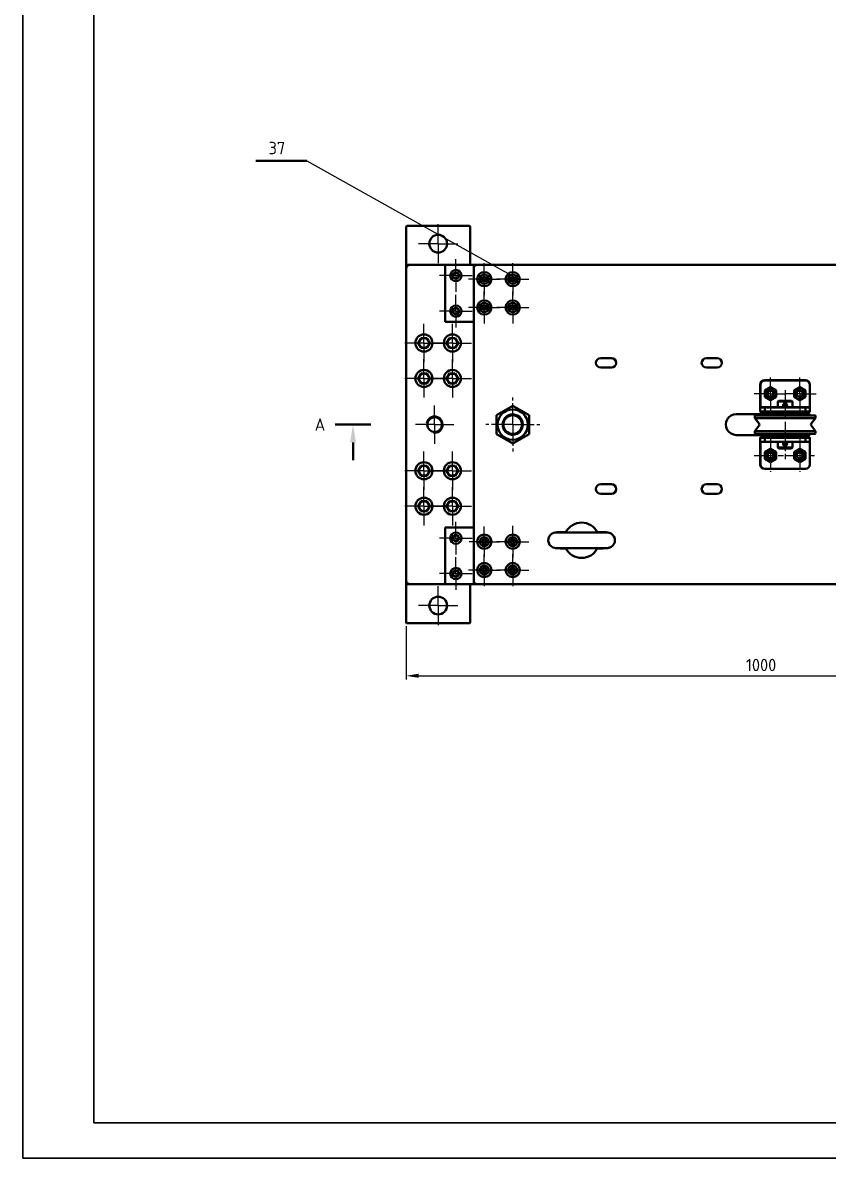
# Model space of a CAD drawing. Header units: millimetres. Extents: x 32504 to 36677, y 41990 to 42879.
# Drawn here: x 33949.6 to 34176.6, y 42027.6 to 42347.7 of the extents above; entities that cross this region are included whole.
import ezdxf

# ---------------------------------------------------------------- set-up
doc = ezdxf.new("R2010")
doc.units = ezdxf.units.MM
doc.linetypes.add('AM_ISO08W050', pattern=[18, 12, -1.5, 3, -1.5])
doc.linetypes.add('AM_ISO08W050x2', pattern=[9, 6, -0.75, 1.5, -0.75])
for name, color, linetype, lineweight in [('AM_0N', 7, 'Continuous', 50), ('AM_10', 7, 'AM_ISO08W050', 50), ('AM_4N', 3, 'Continuous', 25), ('AM_5', 3, 'Continuous', 25), ('AM_9N', 253, 'Continuous', 0), ('Duong_tam', 4, 'AM_ISO08W050', 25), ('Net_dam', 7, 'Continuous', 50), ('Net_manh', 3, 'Continuous', 25)]:
    doc.layers.add(name, color=color, linetype=linetype, lineweight=lineweight)
doc.styles.add('TCVN', font='tcvn7284-2003i.ttf')
doc.styles.add('TCVN7284', font='tcvn7284-2003i.ttf', dxfattribs={"height": 3.5})
doc.dimstyles.new('TCVN$0', dxfattribs={"dimtxt": 3.5, "dimasz": 3.5, "dimexe": 1, "dimexo": 1, "dimgap": 1.3, "dimtad": 1, "dimdsep": 46, "dimtxsty": 'TCVN', "dimcen": 0, "dimclrd": 3, "dimclre": 3, "dimclrt": 2, "dimadec": 0, "dimazin": 2, "dimtp": 0.1, "dimtm": 0.1, "dimtfac": 0.71, "dimtmove": 0, "dimatfit": 3, "dimfxl": 1, "dimtfill": 1, "dimlwd": 25, "dimlwe": 25, "dimarcsym": 1})

# ---------------------------------------------------------------- blocks, each defined once
blk = doc.blocks.new('*D34')
at = {"layer": 'Defpoints', "color": 0, "transparency": 16777216}
for p in [(34057.7, 42178.63), (34257.7, 42178.63), (34257.7, 42163.63)]:
    blk.add_point(p, dxfattribs=at)
at = {"layer": 'Net_manh', "color": 3, "linetype": 'ByBlock', "lineweight": 25, "transparency": 16777216}
for p, q in [((34057.7, 42177.63), (34057.7, 42162.63)), ((34257.7, 42177.63), (34257.7, 42162.63)), ((34061.2, 42163.63), (34254.2, 42163.63))]:
    blk.add_line(p, q, dxfattribs=at)
at = {"layer": 'Net_manh', "color": 3, "transparency": 16777216}
for points in [[(34061.2, 42164.21), (34061.2, 42163.05), (34057.7, 42163.63)], [(34254.2, 42164.21), (34254.2, 42163.05), (34257.7, 42163.63)]]:
    blk.add_solid(points, dxfattribs=at)
at = {"layer": 'Net_manh', "color": 2, "transparency": 16777216, "insert": (34157.7, 42166.68), "char_height": 3.5, "attachment_point": 5, "style": 'TCVN', "bg_fill": 3, "box_fill_scale": 1.1, "bg_fill_color": 256, "bg_fill_true_color": 13158600, "bg_fill_transparency": 0}
blk.add_mtext('1000', dxfattribs=at)

msp = doc.modelspace()

# ---------------------------------------------------------------- hatches: boundary and pattern name
at = {"layer": 'AM_5'}
h = msp.add_hatch(color=256, dxfattribs=at)
edge = h.paths.add_edge_path(flags=0)
edge.add_arc((34088.4293, 42275.8742), 0.4375, 0, 360)

# ---------------------------------------------------------------- linework, layer by layer
at = {"layer": 'AM_0N'}
for p, q in [((34160.3652, 42244.9913), (34158.7652, 42244.0675)), ((34161.9652, 42244.0675), (34160.3652, 42244.9913)), ((34168.5633, 42244.9924), (34166.9633, 42244.0686)), ((34170.1633, 42244.0686), (34168.5633, 42244.9924)), ((34158.7652, 42244.0675), (34158.7652, 42242.22)), ((34158.7652, 42242.22), (34160.3652, 42241.2963)), ((34160.3652, 42241.2963), (34161.9652, 42242.22)), ((34161.9652, 42242.22), (34161.9652, 42244.0675)), ((34166.9633, 42244.0686), (34166.9633, 42242.2211)), ((34166.9633, 42242.2211), (34168.5633, 42241.2974)), ((34168.5633, 42241.2974), (34170.1633, 42242.2211)), ((34170.1633, 42242.2211), (34170.1633, 42244.0686)), ((34087.7047, 42239.7432), (34083.1047, 42237.0874)), ((34092.3047, 42237.0874), (34087.7047, 42239.7432)), ((34083.1047, 42237.0874), (34083.1047, 42231.7758)), ((34092.3047, 42231.7758), (34092.3047, 42237.0874)), ((34083.1047, 42231.7758), (34087.7047, 42229.12)), ((34087.7047, 42229.12), (34092.3047, 42231.7758)), ((34160.3652, 42227.5663), (34158.7652, 42226.6426)), ((34158.7652, 42226.6426), (34158.7652, 42224.795)), ((34161.9652, 42226.6426), (34160.3652, 42227.5663)), ((34161.9652, 42224.795), (34161.9652, 42226.6426)), ((34168.5633, 42227.5674), (34166.9633, 42226.6437)), ((34166.9633, 42226.6437), (34166.9633, 42224.7961)), ((34170.1633, 42226.6437), (34168.5633, 42227.5674)), ((34170.1633, 42224.7961), (34170.1633, 42226.6437)), ((34158.7652, 42224.795), (34160.3652, 42223.8713)), ((34160.3652, 42223.8713), (34161.9652, 42224.795)), ((34166.9633, 42224.7961), (34168.5633, 42223.8724)), ((34168.5633, 42223.8724), (34170.1633, 42224.7961))]:
    msp.add_line(p, q, dxfattribs=at)
for centre, radius in [((34160.3652, 42243.1438), 1.46), ((34168.5633, 42243.1449), 1.46), ((34160.3652, 42243.1438), 0.8376), ((34168.5633, 42243.1449), 0.8376), ((34087.7047, 42234.4316), 4.27), ((34087.7047, 42234.4316), 2.6211), ((34160.3652, 42225.7188), 1.46), ((34160.3652, 42225.7188), 0.8376), ((34168.5633, 42225.7199), 1.46), ((34168.5633, 42225.7199), 0.8376)]:
    msp.add_circle(centre, radius, dxfattribs=at)
at = {"layer": 'AM_10', "color": 7, "linetype": 'AM_ISO08W050', "lineweight": 50}
for p, q in [((34037.7047, 42234.4316), (34047.7047, 42234.4316)), ((34042.7047, 42229.4316), (34042.7047, 42224.4316))]:
    msp.add_line(p, q, dxfattribs=at)
at = {"layer": 'AM_10', "color": 7, "linetype": 'Continuous', "lineweight": 50, "extrusion": (2.44929e-17, 0, -1)}
msp.add_trace([(-34041.8713, 42229.4316), (-34043.538, 42229.4316), (-34042.7047, 42234.4316)], dxfattribs=at)
at = {"layer": 'AM_4N'}
for centre, radius in [((34160.3652, 42243.1438), 1), ((34168.5633, 42243.1449), 1), ((34087.7047, 42234.4316), 3), ((34087.7047, 42234.4316), 2.5706), ((34160.3652, 42225.7188), 1), ((34168.5633, 42225.7199), 1)]:
    msp.add_arc(centre, radius, 260, 170, dxfattribs=at)
at = {"layer": 'AM_5', "color": 3}
msp.add_line((34029.6783, 42308.7911), (34015.2965, 42308.7911), dxfattribs=at)
at = {"layer": 'AM_5'}
for p in [(34029.6783, 42308.7911), (34088.0476, 42276.0881)]:
    msp.add_line(p, (34085.3759, 42277.585), dxfattribs=at)
at = {"layer": 'AM_9N'}
msp.add_circle((34087.7047, 42234.4316), 3, dxfattribs=at)
at = {"layer": 'Duong_tam', "linetype": 'AM_ISO08W050x2'}
for p, q in [((34066.7047, 42285.4316), (34066.7047, 42290.9316)), ((34066.7047, 42285.4316), (34061.2047, 42285.4316)), ((34066.7047, 42285.4316), (34066.7047, 42279.9316)), ((34066.7047, 42285.4316), (34072.2047, 42285.4316)), ((34071.7047, 42276.4316), (34071.7047, 42281.0316)), ((34079.7047, 42275.4316), (34079.7047, 42279.9316)), ((34087.7047, 42275.4316), (34087.7047, 42279.9316)), ((34071.7047, 42276.4316), (34067.1047, 42276.4316)), ((34071.7047, 42276.4316), (34071.7047, 42271.8316)), ((34071.7047, 42276.4316), (34076.3047, 42276.4316)), ((34079.7047, 42275.4316), (34075.2047, 42275.4316)), ((34079.7047, 42275.4316), (34079.7047, 42270.9316)), ((34079.7047, 42275.4316), (34084.2047, 42275.4316)), ((34087.7047, 42275.4316), (34083.2047, 42275.4316)), ((34087.7047, 42275.4316), (34087.7047, 42270.9316)), ((34087.7047, 42275.4316), (34092.2047, 42275.4316)), ((34071.7047, 42266.4316), (34071.7047, 42271.0316)), ((34079.7047, 42267.4316), (34079.7047, 42271.9316)), ((34087.7047, 42267.4316), (34087.7047, 42271.9316)), ((34079.7047, 42267.4316), (34075.2047, 42267.4316)), ((34079.7047, 42267.4316), (34079.7047, 42262.9316)), ((34079.7047, 42267.4316), (34084.2047, 42267.4316)), ((34087.7047, 42267.4316), (34083.2047, 42267.4316)), ((34087.7047, 42267.4316), (34087.7047, 42262.9316)), ((34087.7047, 42267.4316), (34092.2047, 42267.4316)), ((34071.7047, 42266.4316), (34067.1047, 42266.4316)), ((34071.7047, 42266.4316), (34071.7047, 42261.8316)), ((34071.7047, 42266.4316), (34076.3047, 42266.4316)), ((34062.7047, 42257.4316), (34062.7047, 42262.8316)), ((34070.7047, 42257.4316), (34070.7047, 42262.8316)), ((34062.7047, 42257.4316), (34057.3047, 42257.4316)), ((34062.7047, 42257.4316), (34062.7047, 42252.0316)), ((34062.7047, 42257.4316), (34068.1047, 42257.4316)), ((34070.7047, 42257.4316), (34065.3047, 42257.4316)), ((34070.7047, 42257.4316), (34070.7047, 42252.0316)), ((34070.7047, 42257.4316), (34076.1047, 42257.4316)), ((34062.7047, 42247.4316), (34062.7047, 42252.8316)), ((34070.7047, 42247.4316), (34070.7047, 42252.8316)), ((34062.7047, 42247.4316), (34057.3047, 42247.4316)), ((34062.7047, 42247.4316), (34062.7047, 42242.0316)), ((34062.7047, 42247.4316), (34068.1047, 42247.4316)), ((34070.7047, 42247.4316), (34065.3047, 42247.4316)), ((34070.7047, 42247.4316), (34070.7047, 42242.0316)), ((34070.7047, 42247.4316), (34076.1047, 42247.4316)), ((34160.3652, 42243.1438), (34160.3652, 42247.7438)), ((34168.5633, 42243.1449), (34168.5633, 42247.7449)), ((34087.7047, 42234.4316), (34087.7047, 42242.0316)), ((34160.1149, 42243.1443), (34155.7652, 42243.1438)), ((34160.1149, 42243.1443), (34164.4645, 42243.1449)), ((34160.3652, 42243.1438), (34160.3652, 42238.5438)), ((34164.4645, 42244.1677), (34164.4645, 42224.6955)), ((34168.8139, 42243.1449), (34164.4645, 42243.1449)), ((34168.5633, 42243.1449), (34168.5633, 42238.5449)), ((34168.8139, 42243.1449), (34173.1633, 42243.1449)), ((34065.7047, 42234.4316), (34065.7047, 42239.8316)), ((34065.7047, 42234.4316), (34060.3047, 42234.4316)), ((34065.7047, 42234.4316), (34071.1047, 42234.4316)), ((34065.7047, 42234.4316), (34065.7047, 42229.0316)), ((34087.7047, 42234.4316), (34080.1047, 42234.4316)), ((34087.7047, 42234.4316), (34095.3047, 42234.4316)), ((34087.7047, 42234.4316), (34087.7047, 42226.8316)), ((34160.3652, 42230.3194), (34160.3652, 42221.1194)), ((34168.5633, 42230.3183), (34168.5633, 42221.1183)), ((34062.7047, 42221.4316), (34062.7047, 42226.8316)), ((34070.7047, 42221.4316), (34070.7047, 42226.8316)), ((34155.7652, 42225.7194), (34164.4645, 42225.7183)), ((34164.4645, 42225.7183), (34173.1633, 42225.7183)), ((34062.7047, 42221.4316), (34057.3047, 42221.4316)), ((34062.7047, 42221.4316), (34062.7047, 42216.0316)), ((34062.7047, 42221.4316), (34068.1047, 42221.4316)), ((34070.7047, 42221.4316), (34065.3047, 42221.4316)), ((34070.7047, 42221.4316), (34070.7047, 42216.0316)), ((34070.7047, 42221.4316), (34076.1047, 42221.4316)), ((34062.7047, 42211.4316), (34062.7047, 42216.8316)), ((34070.7047, 42211.4316), (34070.7047, 42216.8316)), ((34062.7047, 42211.4316), (34057.3047, 42211.4316)), ((34062.7047, 42211.4316), (34062.7047, 42206.0316)), ((34062.7047, 42211.4316), (34068.1047, 42211.4316)), ((34070.7047, 42211.4316), (34065.3047, 42211.4316)), ((34070.7047, 42211.4316), (34070.7047, 42206.0316)), ((34070.7047, 42211.4316), (34076.1047, 42211.4316)), ((34071.7047, 42202.4316), (34071.7047, 42207.0316)), ((34087.7047, 42201.4316), (34087.7047, 42205.9316)), ((34079.7047, 42201.4316), (34079.7047, 42205.7316)), ((34071.7047, 42202.4316), (34067.1047, 42202.4316)), ((34071.7047, 42202.4316), (34071.7047, 42197.8316)), ((34071.7047, 42202.4316), (34076.3047, 42202.4316)), ((34079.7047, 42201.4316), (34075.4047, 42201.4316)), ((34079.7047, 42201.4316), (34079.7047, 42197.1316)), ((34079.7047, 42201.4316), (34084.0047, 42201.4316)), ((34087.7047, 42201.4316), (34083.2047, 42201.4316)), ((34087.7047, 42201.4316), (34087.7047, 42196.9316)), ((34087.7047, 42201.4316), (34092.2047, 42201.4316)), ((34071.7047, 42192.4316), (34071.7047, 42197.0316)), ((34079.7047, 42193.4316), (34079.7047, 42197.9316)), ((34087.7047, 42193.4316), (34087.7047, 42197.9316)), ((34079.7047, 42193.4316), (34075.2047, 42193.4316)), ((34079.7047, 42193.4316), (34079.7047, 42188.9316)), ((34079.7047, 42193.4316), (34084.2047, 42193.4316)), ((34087.7047, 42193.4316), (34083.2047, 42193.4316)), ((34087.7047, 42193.4316), (34087.7047, 42188.9316)), ((34087.7047, 42193.4316), (34092.2047, 42193.4316)), ((34071.7047, 42192.4316), (34067.1047, 42192.4316)), ((34071.7047, 42192.4316), (34071.7047, 42187.8316)), ((34071.7047, 42192.4316), (34076.3047, 42192.4316)), ((34066.7047, 42183.4316), (34066.7047, 42188.9316)), ((34066.7047, 42183.4316), (34061.2047, 42183.4316)), ((34066.7047, 42183.4316), (34072.2047, 42183.4316))]:
    msp.add_line(p, q, dxfattribs=at)
at = {"layer": 'Net_dam'}
for p, q in [((34029.6783, 42308.7832), (34015.3045, 42308.7832)), ((34057.7047, 42278.4316), (34057.7047, 42290.2316)), ((34057.9047, 42290.4316), (34075.5047, 42290.4316)), ((34075.7047, 42279.4316), (34075.7047, 42290.2316)), ((34057.7047, 42279.4316), (34170.4345, 42279.4316)), ((34058.7047, 42279.4316), (34068.7047, 42279.4316)), ((34076.3047, 42279.4316), (34068.7047, 42279.4316)), ((34068.7047, 42279.4316), (34068.7047, 42263.4316)), ((34076.7047, 42265.266), (34076.7047, 42279.4316)), ((34238.7047, 42279.4316), (34077.7047, 42279.4316)), ((34057.7047, 42278.4316), (34057.7047, 42236.4701)), ((34070.778, 42276.4316), (34071.2414, 42277.2341)), ((34070.778, 42276.4316), (34071.2414, 42275.6291)), ((34071.2414, 42277.2341), (34072.168, 42277.2341)), ((34072.6313, 42276.4316), (34072.168, 42277.2341)), ((34072.168, 42275.6291), (34072.6313, 42276.4316)), ((34072.168, 42275.6291), (34071.2414, 42275.6291)), ((34079.0095, 42275.4316), (34079.3571, 42276.0336)), ((34079.0095, 42275.4316), (34079.3571, 42274.8296)), ((34079.3571, 42276.0336), (34080.0522, 42276.0336)), ((34080.0522, 42274.8296), (34079.3571, 42274.8296)), ((34080.3998, 42275.4316), (34080.0522, 42276.0336)), ((34080.0522, 42274.8296), (34080.3998, 42275.4316)), ((34087.0095, 42275.4316), (34087.3571, 42276.0336)), ((34087.0095, 42275.4316), (34087.3571, 42274.8296)), ((34087.3571, 42276.0336), (34088.0522, 42276.0336)), ((34088.0522, 42274.8296), (34087.3571, 42274.8296)), ((34088.3998, 42275.4316), (34088.0522, 42276.0336)), ((34088.0522, 42274.8296), (34088.3998, 42275.4316)), ((34070.778, 42266.4316), (34071.2414, 42267.2341)), ((34071.2414, 42267.2341), (34072.168, 42267.2341)), ((34072.6313, 42266.4316), (34072.168, 42267.2341)), ((34079.0095, 42267.4316), (34079.3571, 42268.0336)), ((34079.0095, 42267.4316), (34079.3571, 42266.8296)), ((34079.3571, 42268.0336), (34080.0522, 42268.0336)), ((34080.0522, 42266.8296), (34079.3571, 42266.8296)), ((34080.3998, 42267.4316), (34080.0522, 42268.0336)), ((34080.0522, 42266.8296), (34080.3998, 42267.4316)), ((34087.0095, 42267.4316), (34087.3571, 42268.0336)), ((34087.0095, 42267.4316), (34087.3571, 42266.8296)), ((34087.3571, 42268.0336), (34088.0522, 42268.0336)), ((34088.0522, 42266.8296), (34087.3571, 42266.8296)), ((34088.3998, 42267.4316), (34088.0522, 42268.0336)), ((34088.0522, 42266.8296), (34088.3998, 42267.4316)), ((34076.7047, 42263.4316), (34068.7047, 42263.4316)), ((34070.778, 42266.4316), (34071.2414, 42265.6291)), ((34072.168, 42265.6291), (34071.2414, 42265.6291)), ((34072.168, 42265.6291), (34072.6313, 42266.4316)), ((34076.7047, 42265.266), (34076.7047, 42246.9982)), ((34061.0844, 42257.4316), (34061.8945, 42258.8348)), ((34061.0844, 42257.4316), (34061.8945, 42256.0284)), ((34061.8945, 42258.8348), (34063.5148, 42258.8348)), ((34064.325, 42257.4316), (34063.5148, 42258.8348)), ((34063.5148, 42256.0284), (34064.325, 42257.4316)), ((34069.0844, 42257.4316), (34069.8945, 42258.8348)), ((34069.0844, 42257.4316), (34069.8945, 42256.0284)), ((34069.8945, 42258.8348), (34071.5148, 42258.8348)), ((34072.325, 42257.4316), (34071.5148, 42258.8348)), ((34071.5148, 42256.0284), (34072.325, 42257.4316)), ((34063.5148, 42256.0284), (34061.8945, 42256.0284)), ((34071.5148, 42256.0284), (34069.8945, 42256.0284)), ((34112.5047, 42253.1816), (34115.5258, 42253.1816)), ((34145.3099, 42253.1816), (34142.2888, 42253.1816)), ((34057.7047, 42190.4316), (34057.7047, 42247.4316)), ((34061.0844, 42247.4316), (34061.8945, 42248.8348)), ((34061.0844, 42247.4316), (34061.8945, 42246.0284)), ((34061.8945, 42248.8348), (34063.5148, 42248.8348)), ((34064.325, 42247.4316), (34063.5148, 42248.8348)), ((34063.5148, 42246.0284), (34064.325, 42247.4316)), ((34069.0844, 42247.4316), (34069.8945, 42248.8348)), ((34069.0844, 42247.4316), (34069.8945, 42246.0284)), ((34069.8945, 42248.8348), (34071.5148, 42248.8348)), ((34072.325, 42247.4316), (34071.5148, 42248.8348)), ((34071.5148, 42246.0284), (34072.325, 42247.4316)), ((34112.5047, 42250.4816), (34115.5258, 42250.4816)), ((34145.3099, 42250.4816), (34142.2888, 42250.4816)), ((34063.5148, 42246.0284), (34061.8945, 42246.0284)), ((34071.5148, 42246.0284), (34069.8945, 42246.0284)), ((34076.7047, 42246.9982), (34076.7047, 42189.4316)), ((34157.5458, 42245.6584), (34157.4696, 42245.6584)), ((34157.4696, 42240.5911), (34157.4696, 42245.6584)), ((34157.5458, 42245.6584), (34157.5458, 42240.5911)), ((34158.7396, 42246.9284), (34170.1889, 42246.9284)), ((34170.1889, 42246.8522), (34158.7396, 42246.8522)), ((34170.1889, 42246.8522), (34170.1889, 42246.9284)), ((34171.4589, 42245.6584), (34171.3827, 42245.6584)), ((34171.3832, 42240.5911), (34171.3832, 42245.6584)), ((34171.4589, 42245.6774), (34171.4589, 42240.6101)), ((34162.6865, 42241.1677), (34162.4325, 42240.9137)), ((34162.6865, 42241.1677), (34166.2425, 42241.1677)), ((34166.4965, 42240.9137), (34166.2425, 42241.1677)), ((34157.5458, 42240.5911), (34157.4696, 42240.5911)), ((34157.4696, 42239.2449), (34157.4696, 42240.5911)), ((34157.4696, 42239.3211), (34171.4594, 42239.3211)), ((34158.7396, 42239.2449), (34157.4696, 42239.2449)), ((34157.4696, 42238.1273), (34157.4696, 42239.2449)), ((34171.4594, 42239.2449), (34157.4696, 42239.2449)), ((34157.4696, 42238.1273), (34158.7396, 42238.1273)), ((34157.4696, 42238.1273), (34171.4594, 42238.1273)), ((34171.3832, 42238.0511), (34157.4696, 42238.0511)), ((34157.5458, 42240.5911), (34157.5458, 42239.3211)), ((34157.5458, 42239.3211), (34158.7396, 42239.3211)), ((34158.7396, 42238.0511), (34157.5458, 42238.0511)), ((34158.7396, 42239.2449), (34158.7396, 42239.3211)), ((34158.7396, 42239.2449), (34158.7396, 42238.1273)), ((34158.7396, 42238.0511), (34158.7396, 42238.1273)), ((34160.9542, 42238.0511), (34160.8662, 42238.0003)), ((34160.8662, 42238.0003), (34160.8662, 42237.5676)), ((34168.0628, 42238.0003), (34160.8662, 42238.0003)), ((34162.4325, 42240.9137), (34162.4325, 42239.3211)), ((34166.4965, 42240.9137), (34162.4325, 42240.9137)), ((34164.4518, 42240.2609), (34164.4518, 42240.1644)), ((34164.4518, 42239.4176), (34164.4518, 42240.1644)), ((34164.4518, 42239.4176), (34164.4518, 42239.3211)), ((34164.4781, 42240.1072), (34164.4521, 42240.1072)), ((34164.4772, 42240.1644), (34164.4772, 42240.2609)), ((34164.4772, 42239.4176), (34164.4772, 42240.1644)), ((34164.4772, 42239.3211), (34164.4772, 42239.4176)), ((34166.4965, 42239.3211), (34166.4965, 42240.9137)), ((34168.0628, 42238.0003), (34167.9749, 42238.0511)), ((34168.0628, 42237.5676), (34168.0628, 42238.0003)), ((34170.1894, 42239.2449), (34170.1894, 42239.3211)), ((34170.1894, 42239.3211), (34171.3832, 42239.3211)), ((34171.4594, 42239.2449), (34170.1894, 42239.2449)), ((34170.1894, 42238.1273), (34170.1894, 42239.2449)), ((34170.1894, 42238.1273), (34171.4594, 42238.1273)), ((34170.1894, 42238.0511), (34170.1894, 42238.1273)), ((34171.3832, 42238.0511), (34170.1894, 42238.0511)), ((34171.3832, 42239.3211), (34171.3832, 42240.5911)), ((34171.4594, 42240.5911), (34171.4594, 42239.2449)), ((34171.4594, 42239.2449), (34171.4594, 42238.1273)), ((34150.708, 42237.3641), (34157.5691, 42237.3415)), ((34155.9068, 42236.8776), (34155.9068, 42236.3497)), ((34155.9394, 42236.2555), (34156.8004, 42235.1619)), ((34164.4645, 42236.2555), (34155.9394, 42236.2555)), ((34155.9394, 42236.2555), (34157.0661, 42234.8244)), ((34156.0592, 42237.03), (34164.4645, 42237.03)), ((34157.5684, 42237.3272), (34157.5684, 42237.1824)), ((34157.7208, 42237.4796), (34164.4645, 42237.4796)), ((34160.8662, 42237.5676), (34160.917, 42237.4796)), ((34160.8662, 42237.5676), (34168.0628, 42237.5676)), ((34164.4645, 42237.4796), (34171.2082, 42237.4796)), ((34164.4645, 42237.03), (34172.8698, 42237.03)), ((34172.9896, 42236.2555), (34164.4645, 42236.2555)), ((34168.012, 42237.4796), (34168.0628, 42237.5676)), ((34171.3606, 42237.1824), (34171.3606, 42237.3272)), ((34172.9896, 42236.2555), (34171.8629, 42234.8244)), ((34173.0222, 42236.8776), (34173.0222, 42236.3497)), ((34150.7047, 42231.4991), (34157.5729, 42231.4991)), ((34155.9068, 42231.9856), (34155.9068, 42232.5134)), ((34157.0661, 42234.0388), (34155.9394, 42232.6077)), ((34156.8004, 42233.7013), (34155.9394, 42232.6077)), ((34155.9394, 42232.6077), (34172.9896, 42232.6077)), ((34172.8698, 42231.8332), (34156.0592, 42231.8332)), ((34163.6997, 42231.4991), (34156.8314, 42231.4991)), ((34157.5684, 42231.6808), (34157.5684, 42231.536)), ((34171.2082, 42231.3836), (34157.7208, 42231.3836)), ((34162.4325, 42231.3836), (34162.4325, 42230.8121)), ((34166.4965, 42230.8121), (34166.4965, 42231.3836)), ((34171.3606, 42231.536), (34171.3606, 42231.6808)), ((34171.8629, 42234.0388), (34172.9896, 42232.6077)), ((34172.1286, 42233.7013), (34172.9896, 42232.6077)), ((34173.0222, 42231.9856), (34173.0222, 42232.5134)), ((34157.4696, 42230.7359), (34171.4594, 42230.7359)), ((34157.4696, 42230.7359), (34158.7396, 42230.7359)), ((34157.4696, 42230.7359), (34157.4696, 42229.6183)), ((34171.4594, 42229.6183), (34157.4696, 42229.6183)), ((34158.7396, 42229.6183), (34157.4696, 42229.6183)), ((34157.4696, 42228.2721), (34157.4696, 42229.5421)), ((34157.5458, 42228.2721), (34157.4696, 42228.2721)), ((34157.4696, 42228.2721), (34157.4696, 42223.2048)), ((34171.3832, 42230.8121), (34157.5458, 42230.8121)), ((34158.7396, 42230.8121), (34157.5458, 42230.8121)), ((34157.5458, 42229.5421), (34171.3832, 42229.5421)), ((34157.5458, 42229.5421), (34158.7396, 42229.5421)), ((34157.5458, 42228.2721), (34157.5458, 42229.5421)), ((34157.5458, 42223.2048), (34157.5458, 42228.2721)), ((34158.7396, 42230.8121), (34158.7396, 42230.7359)), ((34158.7396, 42229.6183), (34158.7396, 42230.7359)), ((34158.7396, 42229.6183), (34158.7396, 42229.5421)), ((34162.4325, 42229.5421), (34162.4325, 42227.9495)), ((34164.4518, 42229.4456), (34164.4518, 42229.5421)), ((34164.4518, 42229.4456), (34164.4518, 42228.6988)), ((34164.4518, 42228.6023), (34164.4518, 42228.6988)), ((34164.4781, 42228.756), (34164.4521, 42228.756)), ((34164.4772, 42229.5421), (34164.4772, 42229.4456)), ((34164.4772, 42229.4456), (34164.4772, 42228.6988)), ((34164.4772, 42228.6988), (34164.4772, 42228.6023)), ((34164.854, 42228.6023), (34164.7654, 42228.6023)), ((34166.4965, 42227.9495), (34166.4965, 42229.5421)), ((34170.1894, 42230.8121), (34170.1894, 42230.7359)), ((34171.3832, 42230.8121), (34170.1894, 42230.8121)), ((34170.1894, 42230.7359), (34171.4594, 42230.7359)), ((34170.1894, 42230.7359), (34170.1894, 42229.6183)), ((34171.4594, 42229.6183), (34170.1894, 42229.6183)), ((34170.1894, 42229.6183), (34170.1894, 42229.5421)), ((34170.1894, 42229.5421), (34171.3832, 42229.5421)), ((34171.3832, 42229.5421), (34171.3832, 42228.2721)), ((34171.3832, 42228.2721), (34171.3832, 42223.2048)), ((34171.4589, 42223.1857), (34171.4589, 42228.253)), ((34171.4594, 42229.6183), (34171.4594, 42230.7359)), ((34171.4594, 42228.2721), (34171.4594, 42229.6183)), ((34162.4325, 42227.9495), (34162.6865, 42227.6955)), ((34162.4325, 42227.9495), (34166.4965, 42227.9495)), ((34166.2425, 42227.6955), (34162.6865, 42227.6955)), ((34166.2425, 42227.6955), (34166.4965, 42227.9495)), ((34061.0844, 42221.4316), (34061.8945, 42222.8348)), ((34061.8945, 42222.8348), (34063.5148, 42222.8348)), ((34064.325, 42221.4316), (34063.5148, 42222.8348)), ((34069.0844, 42221.4316), (34069.8945, 42222.8348)), ((34069.8945, 42222.8348), (34071.5148, 42222.8348)), ((34072.325, 42221.4316), (34071.5148, 42222.8348)), ((34157.5458, 42223.2048), (34157.4696, 42223.2048)), ((34170.1889, 42222.011), (34158.7396, 42222.011)), ((34158.7396, 42221.9348), (34170.1889, 42221.9348)), ((34170.1889, 42222.011), (34170.1889, 42221.9348)), ((34171.4589, 42223.2048), (34171.3827, 42223.2048)), ((34061.0844, 42221.4316), (34061.8945, 42220.0284)), ((34063.5148, 42220.0284), (34061.8945, 42220.0284)), ((34063.5148, 42220.0284), (34064.325, 42221.4316)), ((34069.0844, 42221.4316), (34069.8945, 42220.0284)), ((34071.5148, 42220.0284), (34069.8945, 42220.0284)), ((34071.5148, 42220.0284), (34072.325, 42221.4316)), ((34112.5047, 42217.6216), (34115.5258, 42217.6216)), ((34145.3099, 42217.6216), (34142.2888, 42217.6216)), ((34061.0844, 42211.4316), (34061.8945, 42212.8348)), ((34061.8945, 42212.8348), (34063.5148, 42212.8348)), ((34064.325, 42211.4316), (34063.5148, 42212.8348)), ((34069.0844, 42211.4316), (34069.8945, 42212.8348)), ((34069.8945, 42212.8348), (34071.5148, 42212.8348)), ((34072.325, 42211.4316), (34071.5148, 42212.8348)), ((34112.5047, 42214.9216), (34115.5258, 42214.9216)), ((34145.3099, 42214.9216), (34142.2888, 42214.9216)), ((34061.0844, 42211.4316), (34061.8945, 42210.0284)), ((34063.5148, 42210.0284), (34061.8945, 42210.0284)), ((34063.5148, 42210.0284), (34064.325, 42211.4316)), ((34069.0844, 42211.4316), (34069.8945, 42210.0284)), ((34071.5148, 42210.0284), (34069.8945, 42210.0284)), ((34071.5148, 42210.0284), (34072.325, 42211.4316)), ((34068.7047, 42205.4316), (34068.7047, 42189.4316)), ((34076.7047, 42205.4316), (34068.7047, 42205.4316)), ((34070.778, 42202.4316), (34071.2414, 42203.2341)), ((34071.2414, 42203.2341), (34072.168, 42203.2341)), ((34072.6313, 42202.4316), (34072.168, 42203.2341)), ((34114.3192, 42204.0183), (34099.9141, 42204.0183)), ((34102.7742, 42204.1409), (34102.7683, 42204.1494)), ((34111.4646, 42204.1438), (34111.4591, 42204.1409)), ((34070.778, 42202.4316), (34071.2414, 42201.6291)), ((34072.168, 42201.6291), (34071.2414, 42201.6291)), ((34072.168, 42201.6291), (34072.6313, 42202.4316)), ((34079.0095, 42201.4316), (34079.3571, 42202.0336)), ((34079.0095, 42201.4316), (34079.3571, 42200.8296)), ((34079.3571, 42202.0336), (34080.0522, 42202.0336)), ((34080.0522, 42200.8296), (34079.3571, 42200.8296)), ((34080.3998, 42201.4316), (34080.0522, 42202.0336)), ((34080.0522, 42200.8296), (34080.3998, 42201.4316)), ((34087.0095, 42201.4316), (34087.3571, 42202.0336)), ((34087.0095, 42201.4316), (34087.3571, 42200.8296)), ((34087.3571, 42202.0336), (34088.0522, 42202.0336)), ((34088.0522, 42200.8296), (34087.3571, 42200.8296)), ((34088.3998, 42201.4316), (34088.0522, 42202.0336)), ((34088.0522, 42200.8296), (34088.3998, 42201.4316)), ((34114.3192, 42199.6448), (34100.168, 42199.6448)), ((34102.7742, 42199.5222), (34102.7683, 42199.5138)), ((34111.4646, 42199.5194), (34111.4591, 42199.5222)), ((34070.778, 42192.4316), (34071.2414, 42193.2341)), ((34071.2414, 42193.2341), (34072.168, 42193.2341)), ((34072.6313, 42192.4316), (34072.168, 42193.2341)), ((34079.0095, 42193.4316), (34079.3571, 42194.0336)), ((34079.0095, 42193.4316), (34079.3571, 42192.8296)), ((34079.3571, 42194.0336), (34080.0522, 42194.0336)), ((34080.3998, 42193.4316), (34080.0522, 42194.0336)), ((34080.0522, 42192.8296), (34080.3998, 42193.4316)), ((34087.0095, 42193.4316), (34087.3571, 42194.0336)), ((34087.0095, 42193.4316), (34087.3571, 42192.8296)), ((34087.3571, 42194.0336), (34088.0522, 42194.0336)), ((34088.3998, 42193.4316), (34088.0522, 42194.0336)), ((34088.0522, 42192.8296), (34088.3998, 42193.4316)), ((34057.7047, 42190.4316), (34057.7047, 42178.6316)), ((34070.778, 42192.4316), (34071.2414, 42191.6291)), ((34072.168, 42191.6291), (34071.2414, 42191.6291)), ((34072.168, 42191.6291), (34072.6313, 42192.4316)), ((34080.0522, 42192.8296), (34079.3571, 42192.8296)), ((34088.0522, 42192.8296), (34087.3571, 42192.8296)), ((34057.7047, 42189.4316), (34238.7047, 42189.4316)), ((34068.7047, 42189.4316), (34058.7047, 42189.4316)), ((34076.3047, 42189.4316), (34068.7047, 42189.4316)), ((34075.7047, 42189.4316), (34075.7047, 42178.6316)), ((34075.5047, 42178.4316), (34057.9047, 42178.4316))]:
    msp.add_line(p, q, dxfattribs=at)
at = {"layer": 'Net_dam', "lineweight": 35}
msp.add_lwpolyline([(33969.6398, 42037.6315), (33969.6398, 42858.6315), (35128.6398, 42858.6315), (35128.6398, 42037.6315)], close=True, dxfattribs=at)
at = {"layer": 'Net_dam', "flags": 128}
msp.add_lwpolyline([(34164.4772, 42228.6023), (34164.4772, 42228.6023)], dxfattribs=at)
at = {"layer": 'Net_dam'}
for centre, radius in [((34066.7047, 42285.4316), 2.5), ((34071.7047, 42276.4316), 1.6), ((34079.7047, 42275.4316), 2), ((34079.7047, 42275.4316), 1.3), ((34087.7047, 42275.4316), 2), ((34087.7047, 42275.4316), 1.3), ((34071.7047, 42266.4316), 1.6), ((34079.7047, 42267.4316), 2), ((34079.7047, 42267.4316), 1.3), ((34087.7047, 42267.4316), 2), ((34087.7047, 42267.4316), 1.3), ((34062.7047, 42257.4316), 2.4), ((34070.7047, 42257.4316), 2.4), ((34062.7047, 42247.4316), 2.4), ((34070.7047, 42247.4316), 2.4), ((34065.7047, 42234.4316), 2.0752), ((34062.7047, 42221.4316), 2.4), ((34070.7047, 42221.4316), 2.4), ((34062.7047, 42211.4316), 2.4), ((34070.7047, 42211.4316), 2.4), ((34071.7047, 42202.4316), 1.6), ((34079.7047, 42201.4316), 2), ((34079.7047, 42201.4316), 1.3), ((34087.7047, 42201.4316), 2), ((34087.7047, 42201.4316), 1.3), ((34071.7047, 42192.4316), 1.6), ((34079.7047, 42193.4316), 2), ((34079.7047, 42193.4316), 1.3), ((34087.7047, 42193.4316), 2), ((34087.7047, 42193.4316), 1.3), ((34066.7047, 42183.4316), 2.5)]:
    msp.add_circle(centre, radius, dxfattribs=at)
for centre, radius, start, end in [((34057.9047, 42290.2316), 0.2, 90, 180), ((34075.5047, 42290.2316), 0.2, 0, 90), ((34058.7047, 42278.4316), 1, 90, 180), ((34077.7047, 42278.4316), 1, 90, 180), ((34077.3047, 42278.8316), 0.6, 90, 180), ((34071.7047, 42276.4316), 0.8025, 150, 210), ((34071.7047, 42276.4316), 0.8025, 90, 150), ((34071.7047, 42276.4316), 0.8025, 30, 90), ((34071.7047, 42276.4316), 0.8025, 330, 30), ((34071.7047, 42276.4316), 0.8025, 210, 270), ((34071.7047, 42276.4316), 0.8025, 270, 330), ((34079.7047, 42275.4316), 0.602, 150, 210), ((34079.7047, 42275.4316), 0.602, 90, 150), ((34079.7047, 42275.4316), 0.602, 210, 270), ((34079.7047, 42275.4316), 0.602, 30, 90), ((34079.7047, 42275.4316), 0.602, 270, 330), ((34079.7047, 42275.4316), 0.602, 330, 30), ((34087.7047, 42275.4316), 0.602, 150, 210), ((34087.7047, 42275.4316), 0.602, 90, 150), ((34087.7047, 42275.4316), 0.602, 210, 270), ((34087.7047, 42275.4316), 0.602, 30, 90), ((34087.7047, 42275.4316), 0.602, 270, 330), ((34087.7047, 42275.4316), 0.602, 330, 30), ((34071.7047, 42266.4316), 0.8025, 150, 210), ((34071.7047, 42266.4316), 0.8025, 90, 150), ((34071.7047, 42266.4316), 0.8025, 30, 90), ((34071.7047, 42266.4316), 0.8025, 330, 30), ((34079.7047, 42267.4316), 0.602, 150, 210), ((34079.7047, 42267.4316), 0.602, 90, 150), ((34079.7047, 42267.4316), 0.602, 210, 270), ((34079.7047, 42267.4316), 0.602, 30, 90), ((34079.7047, 42267.4316), 0.602, 270, 330), ((34079.7047, 42267.4316), 0.602, 330, 30), ((34087.7047, 42267.4316), 0.602, 150, 210), ((34087.7047, 42267.4316), 0.602, 90, 150), ((34087.7047, 42267.4316), 0.602, 210, 270), ((34087.7047, 42267.4316), 0.602, 30, 90), ((34087.7047, 42267.4316), 0.602, 270, 330), ((34087.7047, 42267.4316), 0.602, 330, 30), ((34071.7047, 42266.4316), 0.8025, 210, 270), ((34071.7047, 42266.4316), 0.8025, 270, 330), ((34062.7047, 42257.4316), 1.4032, 150, 210), ((34062.7047, 42257.4316), 1.4032, 90, 150), ((34062.7047, 42257.4316), 1.4032, 30, 90), ((34062.7047, 42257.4316), 1.4032, 330, 30), ((34070.7047, 42257.4316), 1.4032, 150, 210), ((34070.7047, 42257.4316), 1.4032, 90, 150), ((34070.7047, 42257.4316), 1.4032, 30, 90), ((34070.7047, 42257.4316), 1.4032, 330, 30), ((34062.7047, 42257.4316), 1.4032, 210, 270), ((34062.7047, 42257.4316), 1.4032, 270, 330), ((34070.7047, 42257.4316), 1.4032, 210, 270), ((34070.7047, 42257.4316), 1.4032, 270, 330), ((34112.5047, 42251.8316), 1.35, 90, 270), ((34115.5258, 42251.8316), 1.35, 270, 90), ((34142.2888, 42251.8316), 1.35, 90, 270), ((34145.3099, 42251.8316), 1.35, 270, 90), ((34062.7047, 42247.4316), 1.4032, 150, 210), ((34062.7047, 42247.4316), 1.4032, 90, 150), ((34062.7047, 42247.4316), 1.4032, 30, 90), ((34062.7047, 42247.4316), 1.4032, 330, 30), ((34070.7047, 42247.4316), 1.4032, 150, 210), ((34070.7047, 42247.4316), 1.4032, 90, 150), ((34070.7047, 42247.4316), 1.4032, 30, 90), ((34070.7047, 42247.4316), 1.4032, 330, 30), ((34062.7047, 42247.4316), 1.4032, 210, 270), ((34062.7047, 42247.4316), 1.4032, 270, 330), ((34070.7047, 42247.4316), 1.4032, 210, 270), ((34070.7047, 42247.4316), 1.4032, 270, 330), ((34158.7396, 42245.6584), 1.27, 90, 180), ((34158.7396, 42245.6584), 1.1938, 90, 180), ((34170.1889, 42245.6584), 1.27, 0, 90), ((34170.1889, 42245.6584), 1.1938, 0, 90), ((34157.5458, 42239.2449), 0.0762, 90, 180), ((34157.5458, 42238.1273), 0.0762, 180, 270), ((34171.3832, 42239.2449), 0.0762, 0, 90), ((34171.3832, 42238.1273), 0.0762, 270, 0), ((34150.7047, 42234.4316), 2.9325, 89.999911, 270), ((34156.0592, 42236.8776), 0.1524, 90, 180), ((34156.0592, 42236.3497), 0.1524, 180, 218.212708), ((34156.5672, 42234.4316), 0.635, 321.787292, 38.212708), ((34157.416, 42237.1824), 0.1524, 270, 0), ((34157.7208, 42237.3272), 0.1524, 90, 180), ((34171.2082, 42237.3272), 0.1524, 0, 90), ((34171.513, 42237.1824), 0.1524, 180, 270), ((34172.3618, 42234.4316), 0.635, 135.821861, 218.212708), ((34172.8698, 42236.8776), 0.1524, 0, 90), ((34172.8698, 42236.3497), 0.1524, 321.787292, 0), ((34156.0592, 42232.5134), 0.1524, 141.787292, 180), ((34156.0592, 42231.9856), 0.1524, 180, 270), ((34157.416, 42231.6808), 0.1524, 0, 90), ((34157.7208, 42231.536), 0.1524, 180, 270), ((34171.2082, 42231.536), 0.1524, 270, 0), ((34171.513, 42231.6808), 0.1524, 90, 180), ((34172.8698, 42231.9856), 0.1524, 270, 0), ((34172.8698, 42232.5134), 0.1524, 0, 38.212708), ((34157.5458, 42230.7359), 0.0762, 90, 180), ((34157.5458, 42229.6183), 0.0762, 180, 270), ((34171.3832, 42230.7359), 0.0762, 0, 90), ((34171.3832, 42229.6183), 0.0762, 270, 0), ((34062.7047, 42221.4316), 1.4032, 150, 210), ((34062.7047, 42221.4316), 1.4032, 90, 150), ((34062.7047, 42221.4316), 1.4032, 30, 90), ((34062.7047, 42221.4316), 1.4032, 330, 30), ((34070.7047, 42221.4316), 1.4032, 150, 210), ((34070.7047, 42221.4316), 1.4032, 90, 150), ((34070.7047, 42221.4316), 1.4032, 30, 90), ((34070.7047, 42221.4316), 1.4032, 330, 30), ((34158.7396, 42223.2048), 1.27, 180, 270), ((34158.7396, 42223.2048), 1.1938, 180, 270), ((34170.1889, 42223.2048), 1.1938, 270, 0), ((34170.1889, 42223.2048), 1.27, 270, 0), ((34062.7047, 42221.4316), 1.4032, 210, 270), ((34062.7047, 42221.4316), 1.4032, 270, 330), ((34070.7047, 42221.4316), 1.4032, 210, 270), ((34070.7047, 42221.4316), 1.4032, 270, 330), ((34112.5047, 42216.2716), 1.35, 90, 270), ((34115.5258, 42216.2716), 1.35, 270, 90), ((34142.2888, 42216.2716), 1.35, 90, 270), ((34145.3099, 42216.2716), 1.35, 270, 90), ((34062.7047, 42211.4316), 1.4032, 90, 150), ((34062.7047, 42211.4316), 1.4032, 30, 90), ((34070.7047, 42211.4316), 1.4032, 90, 150), ((34070.7047, 42211.4316), 1.4032, 30, 90), ((34062.7047, 42211.4316), 1.4032, 150, 210), ((34062.7047, 42211.4316), 1.4032, 210, 270), ((34062.7047, 42211.4316), 1.4032, 270, 330), ((34062.7047, 42211.4316), 1.4032, 330, 30), ((34070.7047, 42211.4316), 1.4032, 150, 210), ((34070.7047, 42211.4316), 1.4032, 210, 270), ((34070.7047, 42211.4316), 1.4032, 270, 330), ((34070.7047, 42211.4316), 1.4032, 330, 30), ((34107.1166, 42201.8316), 4.9848, 90, 152.310278), ((34107.1166, 42201.8316), 4.9846, 27.691069, 152.309087), ((34107.1166, 42201.8316), 4.9848, 27.689877, 90), ((34071.7047, 42202.4316), 0.8025, 150, 210), ((34071.7047, 42202.4316), 0.8025, 90, 150), ((34071.7047, 42202.4316), 0.8025, 30, 90), ((34071.7047, 42202.4316), 0.8025, 330, 30), ((34099.9141, 42201.8242), 2.1941, 90, 276.644543), ((34114.3253, 42201.8316), 2.1868, 269.839868, 90.160132), ((34071.7047, 42202.4316), 0.8025, 210, 270), ((34071.7047, 42202.4316), 0.8025, 270, 330), ((34079.7047, 42201.4316), 0.602, 150, 210), ((34079.7047, 42201.4316), 0.602, 90, 150), ((34079.7047, 42201.4316), 0.602, 210, 270), ((34079.7047, 42201.4316), 0.602, 30, 90), ((34079.7047, 42201.4316), 0.602, 270, 330), ((34079.7047, 42201.4316), 0.602, 330, 30), ((34087.7047, 42201.4316), 0.602, 150, 210), ((34087.7047, 42201.4316), 0.602, 90, 150), ((34087.7047, 42201.4316), 0.602, 210, 270), ((34087.7047, 42201.4316), 0.602, 30, 90), ((34087.7047, 42201.4316), 0.602, 270, 330), ((34087.7047, 42201.4316), 0.602, 330, 30), ((34107.1166, 42201.8316), 4.9846, 207.690913, 332.308931), ((34107.1166, 42201.8316), 4.9848, 207.876141, 332.170952), ((34071.7047, 42192.4316), 0.8025, 90, 150), ((34071.7047, 42192.4316), 0.8025, 30, 90), ((34079.7047, 42193.4316), 0.602, 150, 210), ((34079.7047, 42193.4316), 0.602, 90, 150), ((34079.7047, 42193.4316), 0.602, 210, 270), ((34079.7047, 42193.4316), 0.602, 30, 90), ((34079.7047, 42193.4316), 0.602, 270, 330), ((34079.7047, 42193.4316), 0.602, 330, 30), ((34087.7047, 42193.4316), 0.602, 150, 210), ((34087.7047, 42193.4316), 0.602, 90, 150), ((34087.7047, 42193.4316), 0.602, 210, 270), ((34087.7047, 42193.4316), 0.602, 30, 90), ((34087.7047, 42193.4316), 0.602, 270, 330), ((34087.7047, 42193.4316), 0.602, 330, 30), ((34058.7047, 42190.4316), 1, 180, 270), ((34071.7047, 42192.4316), 0.8025, 150, 210), ((34071.7047, 42192.4316), 0.8025, 210, 270), ((34071.7047, 42192.4316), 0.8025, 270, 330), ((34071.7047, 42192.4316), 0.8025, 330, 30), ((34077.7047, 42190.4316), 1, 180, 270), ((34077.3047, 42190.0316), 0.6, 180, 270), ((34057.9047, 42178.6316), 0.2, 180, 270), ((34075.5047, 42178.6316), 0.2, 270, 0)]:
    msp.add_arc(centre, radius, start, end, dxfattribs=at)
for points, knots in [([(34164.4772, 42239.3211), (34164.4548, 42239.3211), (34164.4286, 42239.3211), (34164.4637, 42239.3211), (34164.4052, 42239.3211), (34164.2213, 42239.3211), (34164.0175, 42239.3211), (34163.8247, 42239.3211), (34163.6574, 42239.3211), (34163.5936, 42239.3211), (34163.5938, 42239.3211), (34163.654, 42239.3211), (34163.7901, 42239.3211), (34164.026, 42239.3211), (34164.3592, 42239.3211), (34164.7085, 42239.3211), (34165.0201, 42239.3211), (34165.2464, 42239.3211), (34165.3497, 42239.3211), (34165.3229, 42239.3211), (34165.075, 42239.3211), (34164.7008, 42239.3211), (34164.4992, 42239.3211), (34164.4721, 42239.3211), (34164.4827, 42239.3211), (34164.4735, 42239.3211), (34164.4757, 42239.3211), (34164.4772, 42239.3211)], [0, 0, 0, 0, 0.20264465, 0.23615929, 0.26958965, 0.30304146, 0.31978813, 0.33652982, 0.35320496, 0.3657362, 0.37826599, 0.39079596, 0.40332525, 0.42205192, 0.44078078, 0.45950548, 0.47823071, 0.49695966, 0.51568573, 0.53441159, 0.55314117, 0.59227877, 0.63143255, 0.66222342, 0.69307347, 0.80325223, 1, 1, 1, 1]), ([(34163.893, 42239.8799), (34163.8989, 42239.9413), (34163.9108, 42240.0641), (34164.0028, 42240.2285), (34164.1403, 42240.3568), (34164.3159, 42240.4331), (34164.5056, 42240.4465), (34164.6861, 42240.3982), (34164.8412, 42240.2949), (34164.9562, 42240.1445), (34165.0151, 42239.9629), (34165.0112, 42239.773), (34164.9447, 42239.6015), (34164.8637, 42239.4843), (34164.797, 42239.4455), (34164.7834, 42239.4376)], [0, 0, 0, 0, 0.0806397, 0.16120092, 0.24378631, 0.32788999, 0.40995867, 0.48974567, 0.57026282, 0.6533525, 0.73705951, 0.81825083, 0.89784147, 0.97921816, 1, 1, 1, 1]), ([(34164.4518, 42239.3248), (34164.3995, 42239.3276), (34164.2862, 42239.3336), (34164.1265, 42239.4141), (34163.9926, 42239.5437), (34163.9078, 42239.7074), (34163.8977, 42239.8256), (34163.893, 42239.8799)], [0, 0, 0, 0, 0.17742968, 0.38434412, 0.5973122, 0.81519986, 1, 1, 1, 1]), ([(34164.4518, 42239.3211), (34164.4074, 42239.3248), (34164.3068, 42239.3331), (34164.1848, 42239.3968), (34164.0931, 42239.4815), (34164.0324, 42239.5697), (34163.9915, 42239.6753), (34163.977, 42239.791), (34163.9915, 42239.9067), (34164.0324, 42240.0122), (34164.0931, 42240.1004), (34164.1848, 42240.1852), (34164.3068, 42240.2488), (34164.4074, 42240.2572), (34164.4518, 42240.2609)], [0, 0, 0, 0, 0.09031842, 0.20456319, 0.27141989, 0.34393615, 0.4207855, 0.5, 0.5792145, 0.65606385, 0.72858011, 0.79543681, 0.90968158, 1, 1, 1, 1]), ([(34164.4518, 42240.2609), (34164.4375, 42240.2609), (34164.4214, 42240.2609), (34164.4641, 42240.2609), (34164.4033, 42240.2609), (34164.2366, 42240.2609), (34164.0913, 42240.2609), (34164.0523, 42240.2609)], [0, 0, 0, 0, 0.69996583, 0.78922385, 0.87825741, 0.96734811, 1, 1, 1, 1]), ([(34164.4518, 42240.1644), (34164.4029, 42240.1587), (34164.3051, 42240.1475), (34164.1809, 42240.0611), (34164.0979, 42239.9378), (34164.0687, 42239.7909), (34164.0979, 42239.644), (34164.1811, 42239.5207), (34164.3053, 42239.4344), (34164.4029, 42239.4232), (34164.4518, 42239.4176)], [0, 0, 0, 0, 0.1251955, 0.25005008, 0.3749608, 0.49997898, 0.62527702, 0.75013294, 0.8750206, 1, 1, 1, 1]), ([(34164.854, 42240.2609), (34164.8145, 42240.2609), (34164.6371, 42240.2609), (34164.5028, 42240.2609), (34164.4713, 42240.2609), (34164.4836, 42240.2609), (34164.4729, 42240.2609), (34164.4755, 42240.2609), (34164.4772, 42240.2609)], [0, 0, 0, 0, 0.02678335, 0.12024208, 0.19373884, 0.26737686, 0.53036978, 1, 1, 1, 1]), ([(34164.4772, 42240.2609), (34164.5216, 42240.2572), (34164.6222, 42240.2488), (34164.7442, 42240.1852), (34164.8359, 42240.1004), (34164.8966, 42240.0122), (34164.9375, 42239.9067), (34164.952, 42239.791), (34164.9375, 42239.6753), (34164.8966, 42239.5697), (34164.8359, 42239.4815), (34164.7442, 42239.3968), (34164.6222, 42239.3331), (34164.5216, 42239.3248), (34164.4772, 42239.3211)], [0, 0, 0, 0, 0.09031842, 0.20456319, 0.27141989, 0.34393615, 0.4207855, 0.5, 0.5792145, 0.65606385, 0.72858011, 0.79543681, 0.90968158, 1, 1, 1, 1]), ([(34164.4772, 42239.4176), (34164.5259, 42239.4232), (34164.6235, 42239.4344), (34164.7478, 42239.5205), (34164.831, 42239.6438), (34164.8603, 42239.7906), (34164.8312, 42239.9376), (34164.7482, 42240.0611), (34164.6239, 42240.1475), (34164.5261, 42240.1587), (34164.4772, 42240.1644)], [0, 0, 0, 0, 0.12467844, 0.24960569, 0.3745881, 0.49967788, 0.62484039, 0.74995157, 0.87494773, 1, 1, 1, 1]), ([(34164.4772, 42229.5421), (34164.4548, 42229.5421), (34164.4286, 42229.5421), (34164.4637, 42229.5421), (34164.4052, 42229.5421), (34164.2213, 42229.5421), (34164.0175, 42229.5421), (34163.8247, 42229.5421), (34163.6574, 42229.5421), (34163.5936, 42229.5421), (34163.5938, 42229.5421), (34163.654, 42229.5421), (34163.7901, 42229.5421), (34164.026, 42229.5421), (34164.3592, 42229.5421), (34164.7085, 42229.5421), (34165.0201, 42229.5421), (34165.2464, 42229.5421), (34165.3497, 42229.5421), (34165.3229, 42229.5421), (34165.075, 42229.5421), (34164.7008, 42229.5421), (34164.4992, 42229.5421), (34164.4721, 42229.5421), (34164.4827, 42229.5421), (34164.4735, 42229.5421), (34164.4757, 42229.5421), (34164.4772, 42229.5421)], [0, 0, 0, 0, 0.20264465, 0.23615929, 0.26958965, 0.30304146, 0.31978813, 0.33652982, 0.35320496, 0.3657362, 0.37826599, 0.39079596, 0.40332525, 0.42205192, 0.44078078, 0.45950548, 0.47823071, 0.49695966, 0.51568573, 0.53441159, 0.55314117, 0.59227877, 0.63143255, 0.66222342, 0.69307347, 0.80325223, 1, 1, 1, 1]), ([(34164.7008, 42229.477), (34164.6883, 42229.4853), (34164.6236, 42229.5283), (34164.4795, 42229.5491), (34164.295, 42229.5306), (34164.1264, 42229.4499), (34163.9927, 42229.3192), (34163.9078, 42229.1558), (34163.8977, 42229.0376), (34163.893, 42228.9833)], [0, 0, 0, 0, 0.03973864, 0.20546805, 0.36592161, 0.52542161, 0.68958808, 0.8575468, 1, 1, 1, 1]), ([(34163.893, 42228.9833), (34163.8989, 42228.9219), (34163.9108, 42228.7991), (34164.0028, 42228.6347), (34164.1403, 42228.5064), (34164.3159, 42228.4301), (34164.5056, 42228.4167), (34164.6861, 42228.465), (34164.8412, 42228.5683), (34164.9562, 42228.7186), (34165.0152, 42228.9003), (34165.011, 42229.0899), (34164.9455, 42229.2627), (34164.8491, 42229.3931), (34164.7632, 42229.4404), (34164.7314, 42229.458)], [0, 0, 0, 0, 0.07851029, 0.15694416, 0.23734875, 0.31923155, 0.39913308, 0.47681318, 0.55520415, 0.63609971, 0.71759631, 0.79664365, 0.87413258, 0.95336039, 1, 1, 1, 1]), ([(34164.4518, 42229.5421), (34164.3903, 42229.535), (34164.2674, 42229.5209), (34164.1111, 42229.4124), (34164.0064, 42229.2571), (34163.9696, 42229.0723), (34164.0064, 42228.8875), (34164.1108, 42228.7322), (34164.2672, 42228.6235), (34164.3902, 42228.6094), (34164.4518, 42228.6023)], [0, 0, 0, 0, 0.12497743, 0.24986575, 0.37472233, 0.50002102, 0.62503986, 0.74995123, 0.87480645, 1, 1, 1, 1]), ([(34164.4518, 42228.6023), (34164.4375, 42228.6023), (34164.4214, 42228.6023), (34164.4641, 42228.6023), (34164.4033, 42228.6023), (34164.2366, 42228.6023), (34164.0913, 42228.6023), (34164.0523, 42228.6023)], [0, 0, 0, 0, 0.69996583, 0.78922385, 0.87825741, 0.96734811, 1, 1, 1, 1]), ([(34164.4518, 42228.6988), (34164.4029, 42228.7044), (34164.3051, 42228.7157), (34164.1809, 42228.8021), (34164.0979, 42228.9254), (34164.0687, 42229.0723), (34164.0979, 42229.2191), (34164.1811, 42229.3425), (34164.3053, 42229.4287), (34164.4029, 42229.44), (34164.4518, 42229.4456)], [0, 0, 0, 0, 0.1251955, 0.25005008, 0.3749608, 0.49997898, 0.62527702, 0.75013294, 0.8750206, 1, 1, 1, 1]), ([(34164.4981, 42228.6023), (34164.4899, 42228.6023), (34164.4656, 42228.6023), (34164.4925, 42228.6023), (34164.4668, 42228.6023), (34164.4731, 42228.6023), (34164.4772, 42228.6023)], [0, 0, 0, 0, 0.04423558, 0.13152814, 0.44328727, 1, 1, 1, 1]), ([(34164.4772, 42228.6023), (34164.5387, 42228.6093), (34164.6618, 42228.6235), (34164.8182, 42228.7322), (34164.9228, 42228.8877), (34164.9594, 42229.0726), (34164.9224, 42229.2574), (34164.8177, 42229.4126), (34164.6613, 42229.521), (34164.5385, 42229.5351), (34164.4772, 42229.5421)], [0, 0, 0, 0, 0.125050312, 0.250047116, 0.375158949, 0.500322117, 0.625412557, 0.750395618, 0.875323515, 1, 1, 1, 1]), ([(34164.4772, 42229.4456), (34164.5259, 42229.44), (34164.6235, 42229.4288), (34164.7478, 42229.3427), (34164.831, 42229.2194), (34164.8603, 42229.0725), (34164.8312, 42228.9256), (34164.7482, 42228.802), (34164.6239, 42228.7156), (34164.5261, 42228.7044), (34164.4772, 42228.6988)], [0, 0, 0, 0, 0.12467844, 0.24960569, 0.3745881, 0.49967788, 0.62484039, 0.74995157, 0.87494773, 1, 1, 1, 1]), ([(34102.7683, 42204.1494), (34102.6704, 42204.1472), (34102.4696, 42204.1428), (34102.1974, 42204.1364), (34101.9089, 42204.1294), (34101.5646, 42204.1204), (34101.1354, 42204.108), (34100.6495, 42204.0913), (34100.2323, 42204.0727), (34099.9146, 42204.0529), (34099.6925, 42204.033), (34099.6356, 42204.0185), (34099.6059, 42204.0108)], [0, 0, 0, 0, 0.05391339, 0.11057032, 0.1609126, 0.23084146, 0.32815447, 0.45320367, 0.6064467, 0.72460644, 0.85572956, 1, 1, 1, 1]), ([(34103.2357, 42204.0183), (34103.1935, 42204.0278), (34103.1514, 42204.0372), (34103.1093, 42204.0467), (34103.0647, 42204.0567), (34102.9756, 42204.0767), (34102.8671, 42204.1062), (34102.7948, 42204.1277), (34102.7745, 42204.1371), (34102.7742, 42204.1405), (34102.7742, 42204.1409)], [-0.23460981, -0.23460981, -0.23460981, -0.23460981, 0, 0, 0, 0.2479313, 0.49613306, 0.73778478, 0.97168511, 1, 1, 1, 1]), ([(34111.4591, 42204.1409), (34111.4551, 42204.1374), (34111.4473, 42204.1305), (34111.3827, 42204.1109), (34111.287, 42204.0847), (34111.1937, 42204.0616), (34111.1372, 42204.0495), (34111.124, 42204.0467), (34111.124, 42204.0467), (34111.124, 42204.0467), (34111.124, 42204.0467), (34111.0794, 42204.0372), (34111.0348, 42204.0278), (34110.9902, 42204.0183)], [0, 0, 0, 0, 0.22785782, 0.45553984, 0.68758304, 0.92686555, 1, 1, 1, 1, 1, 1, 1.24669205, 1.24669205, 1.24669205, 1.24669205]), ([(34114.6335, 42204.0088), (34114.6061, 42204.0165), (34114.5538, 42204.0314), (34114.3352, 42204.0517), (34114.0199, 42204.0717), (34113.6049, 42204.0904), (34113.1226, 42204.1072), (34112.7002, 42204.1196), (34112.3662, 42204.1283), (34112.0908, 42204.1351), (34111.8056, 42204.1419), (34111.5861, 42204.1467), (34111.4647, 42204.1494)], [0, 0, 0, 0, 0.14448627, 0.27555609, 0.39340156, 0.54569598, 0.66924317, 0.76451629, 0.83187548, 0.87927776, 0.93326182, 1, 1, 1, 1]), ([(34102.7683, 42199.5138), (34102.6704, 42199.5159), (34102.4696, 42199.5203), (34102.1974, 42199.5267), (34101.9089, 42199.5338), (34101.5646, 42199.5427), (34101.1354, 42199.5552), (34100.6495, 42199.5719), (34100.2323, 42199.5905), (34099.9146, 42199.6102), (34099.6925, 42199.6302), (34099.6356, 42199.6447), (34099.6059, 42199.6523)], [0, 0, 0, 0, 0.05391339, 0.11057032, 0.1609126, 0.23084146, 0.32815447, 0.45320367, 0.6064467, 0.72460644, 0.85572956, 1, 1, 1, 1]), ([(34103.2357, 42199.6448), (34103.1935, 42199.6354), (34103.1514, 42199.6259), (34103.1093, 42199.6165), (34103.0647, 42199.6065), (34102.9756, 42199.5865), (34102.8671, 42199.557), (34102.7948, 42199.5355), (34102.7745, 42199.526), (34102.7742, 42199.5226), (34102.7742, 42199.5222)], [-0.23460981, -0.23460981, -0.23460981, -0.23460981, 0, 0, 0, 0.2479313, 0.49613306, 0.73778478, 0.97168511, 1, 1, 1, 1]), ([(34111.4591, 42199.5222), (34111.4551, 42199.5257), (34111.4473, 42199.5327), (34111.3827, 42199.5523), (34111.287, 42199.5785), (34111.1937, 42199.6016), (34111.1372, 42199.6137), (34111.124, 42199.6165), (34111.124, 42199.6165), (34111.124, 42199.6165), (34111.124, 42199.6165), (34111.0794, 42199.6259), (34111.0348, 42199.6354), (34110.9902, 42199.6448)], [0, 0, 0, 0, 0.22785782, 0.45553984, 0.68758304, 0.92686555, 1, 1, 1, 1, 1, 1, 1.24669205, 1.24669205, 1.24669205, 1.24669205]), ([(34114.7385, 42199.6842), (34114.7035, 42199.6743), (34114.6685, 42199.6643), (34114.6335, 42199.6544), (34114.6061, 42199.6466), (34114.5538, 42199.6318), (34114.3352, 42199.6115), (34114.0199, 42199.5915), (34113.6049, 42199.5727), (34113.1226, 42199.5559), (34112.7002, 42199.5436), (34112.3662, 42199.5348), (34112.0908, 42199.528), (34111.8056, 42199.5213), (34111.5861, 42199.5164), (34111.4647, 42199.5138)], [-0.18467893, -0.18467893, -0.18467893, -0.18467893, 0, 0, 0, 0.14448627, 0.27555609, 0.39340156, 0.54569598, 0.66924317, 0.76451629, 0.83187548, 0.87927776, 0.93326182, 1, 1, 1, 1])]:
    msp.add_open_spline(points, degree=3, knots=knots, dxfattribs=at)
at = {"layer": 'Net_manh'}
msp.add_arc((34065.7047, 42234.4316), 2.4, 260, 170, dxfattribs=at)

# ---------------------------------------------------------------- texts
at = {"layer": 'AM_10', "color": 7, "lineweight": 50, "insert": (34033.4016, 42234.4316), "char_height": 3.5, "attachment_point": 5, "style": 'TCVN7284'}
msp.add_mtext('A', dxfattribs=at)
at = {"layer": 'AM_5', "color": 30, "insert": (34021.2624, 42310.6286), "char_height": 3.5, "attachment_point": 8, "style": 'TCVN7284'}
msp.add_mtext('37', dxfattribs=at)

# ---------------------------------------------------------------- next in the draw order: dimensions: what is measured, and where the dimension line sits
at = {"layer": 'Net_manh'}
dim = msp.add_linear_dim(base=(34257.7047, 42163.6316), p1=(34057.7047, 42178.6316), p2=(34257.7047, 42178.6316), dimstyle='TCVN$0', override={"dimlfac": 5}, dxfattribs=at)
dim.commit()
dim.dimension.update_dxf_attribs({"geometry": '*D34', "text_midpoint": (34157.7047, 42163.6316), "dimtype": 160})

# ---------------------------------------------------------------- next in the draw order: linework, layer by layer
at = {"layer": 'Duong_tam', "linetype": 'AM_ISO08W050x2'}
msp.add_line((34066.7047, 42183.4316), (34066.7047, 42177.9316), dxfattribs=at)
at = {"layer": 'Net_dam', "lineweight": 35}
msp.add_lwpolyline([(33949.6398, 42027.6315), (33949.6398, 42868.6315), (35138.6398, 42868.6315), (35138.6398, 42027.6315), (33949.6398, 42027.6315)], close=True, dxfattribs=at)

doc.saveas('drawing.dxf')
